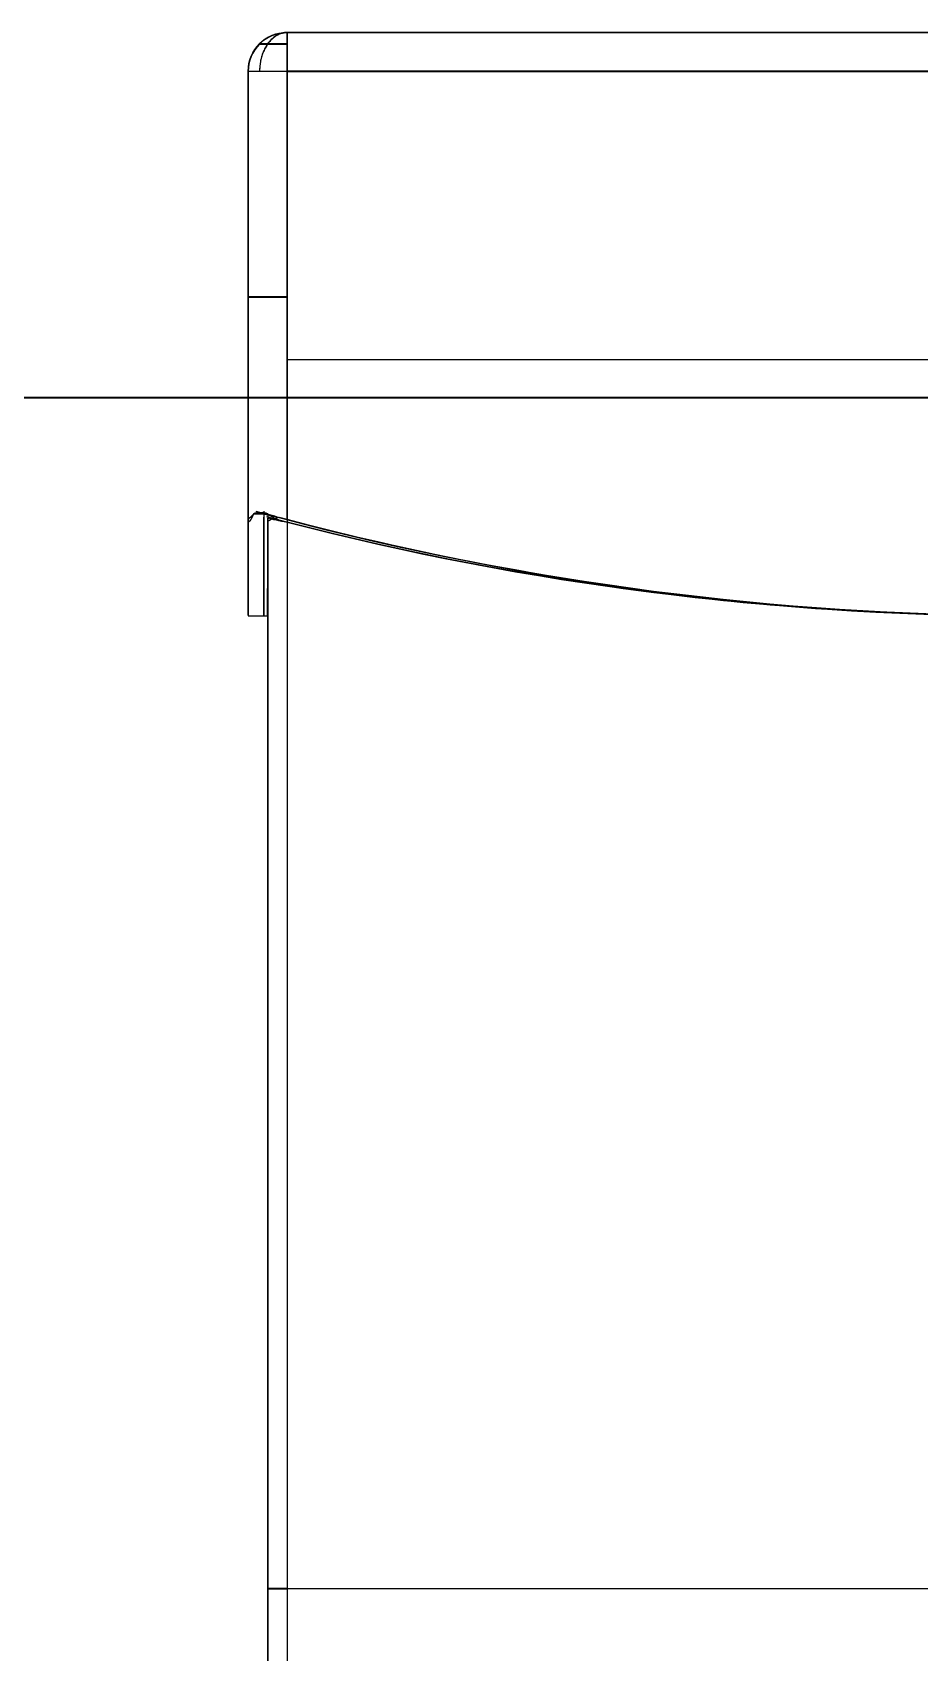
# Model space of a CAD drawing. Header units: millimetres. Extents: x 1.2 to 41.2, y 0.2 to 23.9.
# Drawn here: x 16.757 to 17.213, y 11.401 to 12.234 of the extents above; entities that cross this region are included whole.
import ezdxf

# ---------------------------------------------------------------- set-up
doc = ezdxf.new("R2010")
doc.units = ezdxf.units.MM
doc.layers.add('图层03', color=5, linetype='Continuous', true_color=0x0000ff)
doc.layers.add('默认', color=18, linetype='Continuous', true_color=0x000000)

msp = doc.modelspace()

# ---------------------------------------------------------------- linework, layer by layer
at = {"layer": '图层03', "color": 7, "true_color": 0xffffff}
for p, q in [((17.64792, 12.23359, 1.98782), (16.88782, 12.23359, 1.98782)), ((16.86782, 12.21359, 1.98782), (16.86782, 11.93383, 1.98776)), ((16.86782, 12.06555, 1.60774), (16.86782, 12.06538, 2.36784)), ((16.88782, 12.06555, 1.58774), (17.64792, 12.06555, 1.58774)), ((17.64792, 12.06538, 2.38784), (16.88782, 12.06538, 2.38784)), ((16.87782, 11.93355, 1.99062), (16.86782, 11.93355, 1.99062)), ((16.87782, 11.93356, 1.98675), (16.87782, 10.93309, 1.98653)), ((16.87782, 11.43358, 1.60558), (16.87782, 11.43341, 2.3677)), ((16.88782, 11.43358, 1.5976), (17.22333, 11.43358, 1.5976)), ((17.64792, 11.43341, 2.3777), (16.88782, 11.43341, 2.3777))]:
    msp.add_line(p, q, dxfattribs=at)
at = {"layer": '图层03', "color": 7, "true_color": 0xffffff, "extrusion": (4.93038e-32, 0.000220476, -1)}
msp.add_arc((-16.88782, 12.21403, -1.60508), 0.02, 360, 90, dxfattribs=at)
at = {"layer": '图层03', "color": 7, "true_color": 0xffffff, "extrusion": (0, -0.000220476, 1)}
for centre, radius, start, end in [((16.88782, 12.21403, 1.98513), 0.02, 90, 180), ((17.27074, 13.43418, 2.37619), 1.50019, 254.57553, 284.95839)]:
    msp.add_arc(centre, radius, start, end, dxfattribs=at)
at = {"layer": '图层03', "color": 7, "true_color": 0xffffff, "extrusion": (9.59111e-12, -0.000220476, 1)}
msp.add_arc((16.88782, 12.21403, 2.36518), 0.02, 90, 180, dxfattribs=at)
at = {"layer": '图层03', "color": 7, "true_color": 0xffffff, "extrusion": (-1, 0, 0)}
for centre, radius, start, end in [((-12.21367, 1.60777, -16.88782), 0.02, 179.98737, 269.98737), ((-12.21351, 2.36787, -16.88782), 0.02, 89.98737, 179.98737), ((-13.43374, 1.99095, -16.87585), 1.50019, 344.5923, 14.9602)]:
    msp.add_arc(centre, radius, start, end, dxfattribs=at)
at = {"layer": '图层03', "color": 7, "true_color": 0xffffff, "extrusion": (-2.47818e-16, -1, -0.000220476)}
for centre, start, end in [((16.88782, 1.60508, -12.21403), 180, 270), ((16.88782, 2.36518, -12.21403), 90, 180)]:
    msp.add_arc(centre, 0.02, start, end, dxfattribs=at)
at = {"layer": '图层03', "color": 7, "true_color": 0xffffff, "extrusion": (0, 1, 0.000220476)}
for centre, radius, start, end in [((-16.88782, 1.60508, 12.09811), 0.02, 270, 360), ((-16.88782, 2.36518, 12.09811), 0.02, 360, 90), ((-16.88782, 2.36518, 11.43393), 0.01, 360, 90), ((-16.88782, 1.60508, 11.43393), 0.01, 270, 348.41933)]:
    msp.add_arc(centre, radius, start, end, dxfattribs=at)
at = {"layer": '图层03', "color": 7, "true_color": 0xffffff, "extrusion": (0, 0.000220476, -1)}
msp.add_arc((-17.26501, 13.43418, -1.59407), 1.50019, 254.57553, 284.97255, dxfattribs=at)
at = {"layer": '图层03', "color": 7, "true_color": 0xffffff, "extrusion": (1.7806e-13, 0.000220476, -1)}
msp.add_arc((-17.27074, 13.43418, -2.37518), 1.50019, 255.43815, 284.78791, dxfattribs=at)
at = {"layer": '图层03', "color": 7, "true_color": 0xffffff, "extrusion": (0.707107, 0.0001559, -0.707107)}
msp.add_rational_spline([(16.88782, 12.23368, 1.60778), (16.87954, 12.23368, 1.59949), (16.87368, 12.22539, 1.59363), (16.87368, 12.21368, 1.59363)], [0.853553390593, 0.686886723927, 0.686886723927, 0.853553390593], degree=3, dxfattribs=at)
at = {"layer": '图层03', "color": 7, "true_color": 0xffffff, "extrusion": (0.707107, -0.0001559, 0.707107)}
msp.add_rational_spline([(16.88782, 12.23351, 2.36787), (16.87954, 12.23351, 2.37616), (16.87368, 12.22522, 2.38202), (16.87368, 12.2135, 2.38201)], [0.853553390593, 0.686886723927, 0.686886723927, 0.853553390593], degree=3, dxfattribs=at)
at = {"layer": '图层03', "color": 7, "true_color": 0xffffff}
for points, degree in [([(17.64792, 12.23368, 1.60778), (17.26787, 12.23368, 1.60778), (16.88782, 12.23368, 1.60778)], 2), ([(16.88782, 12.23368, 1.60778), (16.88782, 12.23359, 1.98782), (16.88782, 12.23351, 2.36787)], 2), ([(17.64792, 12.23351, 2.36787), (17.26787, 12.23351, 2.36787), (16.88782, 12.23351, 2.36787)], 2), ([(16.86782, 11.98333, 1.60772), (16.86782, 12.0985, 1.60775), (16.86782, 12.21367, 1.60777)], 2), ([(16.86782, 12.21351, 2.36787), (16.86782, 12.21359, 1.98782), (16.86782, 12.21367, 1.60777)], 2), ([(16.86782, 12.21351, 2.36787), (16.86782, 12.09758, 2.36784), (16.86782, 11.98166, 2.36782)], 2), ([(16.88782, 12.21368, 1.58777), (16.88782, 12.09776, 1.58774), (16.88782, 11.98183, 1.58772)], 2), ([(17.64792, 12.21368, 1.58777), (17.26787, 12.21368, 1.58777), (16.88782, 12.21368, 1.58777)], 2), ([(16.88782, 11.98316, 2.38782), (16.88782, 12.09833, 2.38785), (16.88782, 12.2135, 2.38787)], 2), ([(16.88782, 12.2135, 2.38787), (17.26787, 12.2135, 2.38787), (17.64792, 12.2135, 2.38787)], 2), ([(16.86782, 11.98333, 1.60772), (16.86871, 11.98421, 1.60438), (16.86961, 11.9851, 1.60105), (16.87081, 11.98614, 1.59723)], 3), ([(16.8705, 11.98607, 2.37782), (16.86961, 11.98341, 2.37449), (16.86871, 11.98253, 2.37115), (16.86782, 11.98166, 2.36782)], 3), ([(16.87733, 11.98597, 2.38484), (16.87472, 11.98668, 2.3823), (16.87261, 11.98726, 2.38006), (16.8705, 11.98607, 2.37782)], 3), ([(16.8705, 11.98607, 2.37782), (16.87484, 11.98664, 2.37782), (16.87919, 11.98546, 2.37782), (16.88388, 11.9842, 2.37748)], 3), ([(16.87081, 11.98614, 1.59723), (16.87335, 11.98685, 1.59462), (16.87559, 11.98743, 1.59251), (16.87768, 11.98625, 1.5904)], 3), ([(16.88782, 11.98316, 2.38782), (16.88449, 11.98404, 2.38693), (16.88115, 11.98493, 2.38603), (16.87733, 11.98597, 2.38484)], 3), ([(16.87768, 11.98625, 1.5904), (16.87782, 11.98681, 1.59474), (16.87782, 11.98563, 1.59909), (16.87796, 11.98387, 1.6057)], 3), ([(16.87768, 11.98625, 1.5904), (16.88115, 11.98358, 1.58951), (16.88449, 11.9827, 1.58861), (16.88782, 11.98183, 1.58772)], 3), ([(16.87782, 11.98166, 2.36782), (16.87782, 11.43341, 2.3677), (16.87782, 10.88515, 2.36758)], 2), ([(16.87796, 11.98387, 1.6057), (16.87796, 11.43358, 1.60558), (16.87796, 10.88329, 1.60546)], 2), ([(16.87796, 11.98387, 1.6057), (16.87994, 11.98347, 1.60038), (16.88382, 11.98265, 1.59772), (16.88782, 11.98183, 1.59772)], 3), ([(16.88782, 11.98316, 2.37782), (16.88654, 11.9835, 2.37782), (16.88523, 11.98384, 2.37756), (16.88388, 11.9842, 2.37748)], 3), ([(17.64994, 11.98387, 1.59786), (17.40025, 11.91795, 1.59771), (17.13575, 11.91743, 1.59771), (16.88782, 11.98183, 1.59772)], 3), ([(16.88782, 11.98316, 2.37782), (16.88782, 11.43341, 2.3777), (16.88782, 10.88365, 2.37758)], 2), ([(16.88782, 11.98183, 1.59772), (16.88782, 11.43358, 1.5976), (16.88782, 10.88532, 1.59748)], 2)]:
    msp.add_open_spline(points, degree=degree, dxfattribs=at)
at = {"layer": '图层03', "color": 7, "true_color": 0xffffff, "extrusion": (-1.07212e-12, 1, 0.000220476)}
msp.add_rational_spline([(16.88782, 12.22782, 1.59363), (16.87954, 12.22782, 1.59363), (16.87368, 12.22782, 1.59949), (16.87368, 12.22782, 1.60778)], [0.853553390593, 0.686886723927, 0.686886723927, 0.853553390593], degree=3, dxfattribs=at)
at = {"layer": '图层03', "color": 7, "true_color": 0xffffff, "extrusion": (1.55111e-12, 1, 0.000220476)}
msp.add_rational_spline([(16.87368, 12.22765, 2.36787), (16.87368, 12.22765, 2.37616), (16.87954, 12.22765, 2.38202), (16.88782, 12.22765, 2.38202)], [0.853553390593, 0.686886723927, 0.686886723927, 0.853553390593], degree=3, dxfattribs=at)
at = {"layer": '图层03', "color": 7, "true_color": 0xffffff, "extrusion": (1, 4.37975e-13, 9.60584e-16)}
msp.add_open_spline([(16.86782, 11.98166, 2.36782), (16.86782, 11.91731, 2.11987), (16.86782, 11.91789, 1.85538), (16.86782, 11.98333, 1.60772)], degree=3, dxfattribs=at)
at = {"layer": '图层03', "color": 7, "true_color": 0xffffff}
for points, knots in [([(16.88388, 11.9842, 2.37748), (16.88302, 11.98399, 2.37666), (16.88205, 11.98383, 2.37606), (16.88122, 11.98363, 2.37533), (16.88039, 11.98344, 2.3746), (16.87968, 11.98321, 2.37372), (16.87913, 11.98296, 2.37277), (16.87858, 11.9827, 2.37179), (16.87819, 11.98242, 2.37071), (16.87799, 11.98213, 2.36962), (16.87788, 11.98198, 2.36902), (16.87782, 11.98182, 2.36842), (16.87782, 11.98166, 2.36782)], [-0.01224644, -0.01224644, -0.01224644, -0.01224644, -0.00875506, -0.00875506, -0.00875506, -0.00535501, -0.00535501, -0.00535501, -0.0018722, -0.0018722, -0.0018722, 0, 0, 0, 0]), ([(16.87782, 11.98166, 2.36782), (16.87782, 11.9495, 2.24389), (16.87782, 11.93346, 2.11573), (16.87782, 11.93365, 1.8596), (16.87782, 11.95024, 1.73295), (16.87796, 11.98387, 1.6057)], [-0.7726713, -0.7726713, -0.7726713, -0.7726713, -0.3863357, -0.3863357, 0, 0, 0, 0])]:
    msp.add_open_spline(points, degree=3, knots=knots, dxfattribs=at)
at = {"layer": '图层03', "color": 7, "true_color": 0xffffff, "extrusion": (-2.33005e-16, 0.000220476, -1)}
msp.add_open_spline([(16.88782, 11.98183, 1.58772), (17.13575, 11.91743, 1.5877), (17.40025, 11.91795, 1.5877), (17.64792, 11.98333, 1.58772)], degree=3, dxfattribs=at)
at = {"layer": '图层03', "color": 7, "true_color": 0xffffff, "extrusion": (1.31512e-15, 0.000220476, -1)}
msp.add_open_spline([(17.64792, 11.98166, 2.38782), (17.39999, 11.91725, 2.38781), (17.1355, 11.91777, 2.38781), (16.88782, 11.98316, 2.38782)], degree=3, dxfattribs=at)
at = {"layer": '默认'}
for p, q in [((41.19625, 12.04597, -0.00049), (1.19625, 12.04597, -0.00049)), ((41.19625, 12.04561, 1.59951), (1.19625, 12.04561, 1.59951))]:
    msp.add_line(p, q, dxfattribs=at)

doc.saveas('drawing.dxf')
